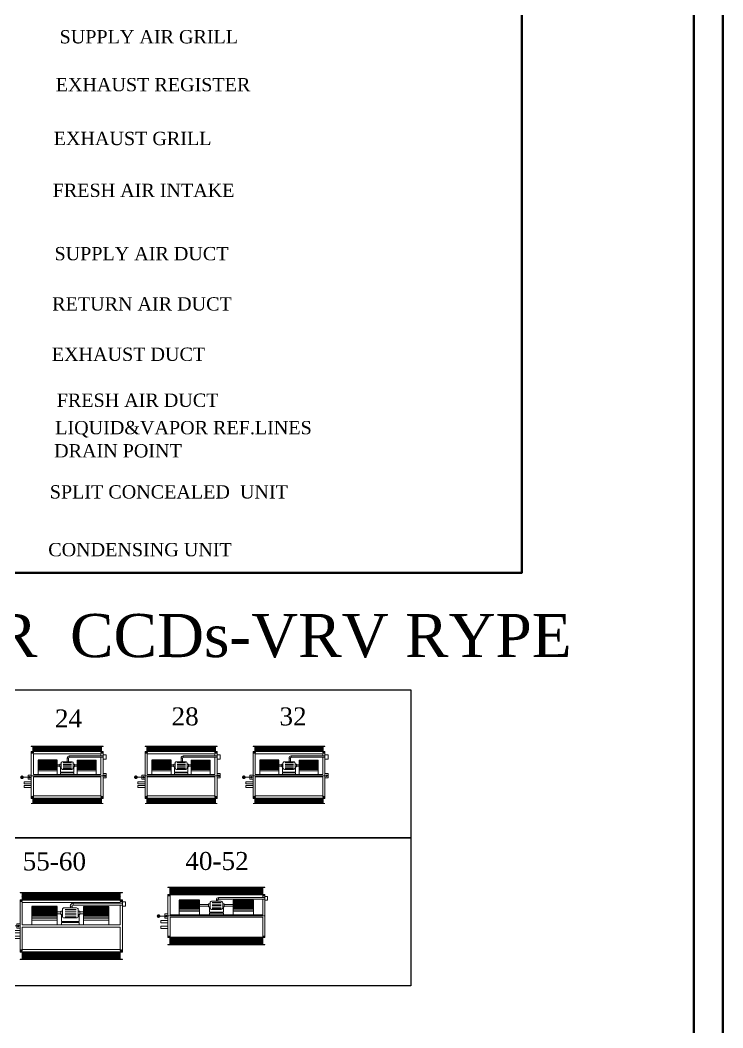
# Model space of a CAD drawing. Extents: x 594 to 813, y 174 to 240.
# Drawn here: x 680.38 to 690.15, y 212.14 to 226.15 of the extents above; entities that cross this region are included whole.
import ezdxf

# ---------------------------------------------------------------- set-up
doc = ezdxf.new("R2010")
doc.units = 0
doc.header["$MEASUREMENT"] = 0
doc.linetypes.add('DASHDOT', pattern=[25.4, 12.7, -6.35, 0, -6.35])
for name, color, linetype in [('01_AC-EQUIP', 206, 'CONTINUOUS'), ('M-DUCT-SA', 5, 'CONTINUOUS'), ('M-EQBMNT', 21, 'CONTINUOUS')]:
    doc.layers.add(name, color=color, linetype=linetype)
for name, color, linetype, lineweight in [('A-SHEET-2', 1, 'CONTINUOUS', 50), ('AC-TEXT', 15, 'CONTINUOUS', 30), ('UG-BORDER', 20, 'CONTINUOUS', 80)]:
    doc.layers.add(name, color=color, linetype=linetype, lineweight=lineweight)
doc.styles.add('AC', font='romans.shx', dxfattribs={"height": 0.2})

# ---------------------------------------------------------------- blocks, each defined once
blk = doc.blocks.new('A$C56630B5C')
at = {"layer": '01_AC-EQUIP', "color": 2, "lineweight": 20}
for p, q in [((0.153, 0.799), (1.153, 0.799)), ((0.153, 0.799), (0.153, 0.796)), ((1.124, 0.796), (0.153, 0.796)), ((0.153, 0.726), (1.153, 0.726)), ((0.153, 0.726), (0.153, 0.723)), ((1.153, 0.723), (0.153, 0.723)), ((0.162, 0.796), (1.153, 0.796)), ((0.162, 0.726), (1.153, 0.726)), ((0.172, 0.793), (0.182, 0.796)), ((0.172, 0.793), (0.182, 0.789)), ((0.172, 0.786), (0.182, 0.789)), ((0.172, 0.786), (0.182, 0.783)), ((0.172, 0.78), (0.182, 0.783)), ((0.172, 0.78), (0.182, 0.777)), ((0.172, 0.774), (0.182, 0.777)), ((0.172, 0.774), (0.182, 0.77)), ((0.172, 0.767), (0.182, 0.77)), ((0.172, 0.767), (0.182, 0.764)), ((0.172, 0.761), (0.182, 0.764)), ((0.172, 0.761), (0.182, 0.758)), ((0.172, 0.755), (0.182, 0.758)), ((0.172, 0.755), (0.182, 0.751)), ((0.172, 0.748), (0.182, 0.751)), ((0.172, 0.748), (0.182, 0.745)), ((0.172, 0.742), (0.182, 0.745)), ((0.172, 0.742), (0.182, 0.739)), ((0.172, 0.736), (0.182, 0.739)), ((0.172, 0.736), (0.182, 0.732)), ((0.172, 0.729), (0.182, 0.732)), ((0.172, 0.729), (0.182, 0.726)), ((0.182, 0.789), (1.124, 0.789)), ((0.182, 0.783), (1.124, 0.783)), ((0.182, 0.777), (1.124, 0.777)), ((0.182, 0.77), (1.124, 0.77)), ((0.182, 0.764), (1.124, 0.764)), ((0.182, 0.758), (1.124, 0.758)), ((0.182, 0.751), (1.124, 0.751)), ((0.182, 0.745), (1.124, 0.745)), ((0.182, 0.739), (1.124, 0.739)), ((0.182, 0.732), (1.124, 0.732)), ((1.134, 0.793), (1.124, 0.796)), ((1.134, 0.793), (1.124, 0.789)), ((1.134, 0.786), (1.124, 0.789)), ((1.134, 0.786), (1.124, 0.783)), ((1.134, 0.78), (1.124, 0.783)), ((1.134, 0.78), (1.124, 0.777)), ((1.134, 0.774), (1.124, 0.777)), ((1.134, 0.774), (1.124, 0.77)), ((1.134, 0.767), (1.124, 0.77)), ((1.134, 0.767), (1.124, 0.764)), ((1.134, 0.761), (1.124, 0.764)), ((1.134, 0.761), (1.124, 0.758)), ((1.134, 0.755), (1.124, 0.758)), ((1.134, 0.755), (1.124, 0.751)), ((1.134, 0.748), (1.124, 0.751)), ((1.134, 0.748), (1.124, 0.745)), ((1.134, 0.742), (1.124, 0.745)), ((1.134, 0.742), (1.124, 0.739)), ((1.134, 0.736), (1.124, 0.739)), ((1.134, 0.736), (1.124, 0.732)), ((1.134, 0.729), (1.124, 0.732)), ((1.134, 0.729), (1.124, 0.726)), ((1.153, 0.796), (1.153, 0.799)), ((1.153, 0.723), (1.153, 0.726)), ((0.153, 0.077), (1.153, 0.077)), ((0.153, 0.077), (0.153, 0.073)), ((1.124, 0.073), (0.153, 0.073)), ((0.153, 0.004), (1.153, 0.004)), ((0.153, 0.004), (0.153, 0)), ((0.162, 0.073), (1.153, 0.073)), ((0.162, 0.004), (1.153, 0.004)), ((0.172, 0.07), (0.182, 0.073)), ((0.172, 0.07), (0.182, 0.067)), ((0.172, 0.064), (0.182, 0.067)), ((0.172, 0.064), (0.182, 0.06)), ((0.172, 0.057), (0.182, 0.06)), ((0.172, 0.057), (0.182, 0.054)), ((0.172, 0.051), (0.182, 0.054)), ((0.172, 0.051), (0.182, 0.048)), ((0.172, 0.045), (0.182, 0.048)), ((0.172, 0.045), (0.182, 0.041)), ((0.172, 0.038), (0.182, 0.041)), ((0.172, 0.038), (0.182, 0.035)), ((0.172, 0.032), (0.182, 0.035)), ((0.172, 0.032), (0.182, 0.029)), ((0.172, 0.026), (0.182, 0.029)), ((0.172, 0.026), (0.182, 0.023)), ((0.172, 0.019), (0.182, 0.023)), ((0.172, 0.019), (0.182, 0.016)), ((0.172, 0.013), (0.182, 0.016)), ((0.172, 0.013), (0.182, 0.01)), ((0.172, 0.007), (0.182, 0.01)), ((0.172, 0.007), (0.182, 0.004)), ((0.182, 0.067), (1.124, 0.067)), ((0.182, 0.06), (1.124, 0.06)), ((0.182, 0.054), (1.124, 0.054)), ((0.182, 0.048), (1.124, 0.048)), ((0.182, 0.041), (1.124, 0.041)), ((0.182, 0.035), (1.124, 0.035)), ((0.182, 0.029), (1.124, 0.029)), ((0.182, 0.023), (1.124, 0.023)), ((0.182, 0.016), (1.124, 0.016)), ((0.182, 0.01), (1.124, 0.01)), ((1.134, 0.07), (1.124, 0.073)), ((1.134, 0.07), (1.124, 0.067)), ((1.134, 0.064), (1.124, 0.067)), ((1.134, 0.064), (1.124, 0.06)), ((1.134, 0.057), (1.124, 0.06)), ((1.134, 0.057), (1.124, 0.054)), ((1.134, 0.051), (1.124, 0.054)), ((1.134, 0.051), (1.124, 0.048)), ((1.134, 0.045), (1.124, 0.048)), ((1.134, 0.045), (1.124, 0.041)), ((1.134, 0.038), (1.124, 0.041)), ((1.134, 0.038), (1.124, 0.035)), ((1.134, 0.032), (1.124, 0.035)), ((1.134, 0.032), (1.124, 0.029)), ((1.134, 0.026), (1.124, 0.029)), ((1.134, 0.026), (1.124, 0.023)), ((1.134, 0.019), (1.124, 0.023)), ((1.134, 0.019), (1.124, 0.016)), ((1.134, 0.013), (1.124, 0.016)), ((1.134, 0.013), (1.124, 0.01)), ((1.134, 0.007), (1.124, 0.01)), ((1.134, 0.007), (1.124, 0.004)), ((1.153, 0.073), (1.153, 0.077)), ((1.153, 0), (1.153, 0.004)), ((1.153, 0), (0.153, 0))]:
    blk.add_line(p, q, dxfattribs=at)
at = {"layer": '01_AC-EQUIP', "color": 1, "lineweight": 20}
for p, q in [((0.153, 0.723), (1.153, 0.723)), ((0.154, 0.709), (0.188, 0.709)), ((0.172, 0.72), (0.172, 0.698)), ((1.153, 0.709), (1.119, 0.709)), ((1.135, 0.72), (1.135, 0.698)), ((1.123, 0.693), (0.183, 0.693)), ((0.248, 0.403), (0.248, 0.604)), ((0.513, 0.604), (0.248, 0.604)), ((0.513, 0.603), (0.248, 0.603)), ((0.513, 0.601), (0.248, 0.601)), ((0.513, 0.6), (0.248, 0.6)), ((0.513, 0.597), (0.248, 0.597)), ((0.513, 0.595), (0.248, 0.595)), ((0.513, 0.592), (0.248, 0.592)), ((0.513, 0.589), (0.248, 0.589)), ((0.513, 0.586), (0.248, 0.586)), ((0.513, 0.581), (0.248, 0.581)), ((0.513, 0.575), (0.248, 0.575)), ((0.513, 0.569), (0.248, 0.569)), ((0.513, 0.562), (0.248, 0.562)), ((0.513, 0.403), (0.513, 0.604)), ((0.714, 0.566), (0.599, 0.566)), ((0.653, 0.634), (0.653, 0.583)), ((0.672, 0.634), (0.653, 0.634)), ((0.672, 0.634), (0.672, 0.583)), ((0.682, 0.663), (1.153, 0.663)), ((0.682, 0.644), (0.682, 0.663)), ((0.682, 0.644), (1.153, 0.644)), ((0.792, 0.403), (0.792, 0.604)), ((0.792, 0.604), (1.058, 0.604)), ((0.792, 0.603), (1.058, 0.603)), ((0.792, 0.601), (1.058, 0.601)), ((0.792, 0.6), (1.058, 0.6)), ((0.792, 0.597), (1.058, 0.597)), ((0.792, 0.595), (1.058, 0.595)), ((0.792, 0.592), (1.058, 0.592)), ((0.792, 0.589), (1.058, 0.589)), ((0.792, 0.586), (1.058, 0.586)), ((0.792, 0.581), (1.058, 0.581)), ((0.792, 0.575), (1.058, 0.575)), ((0.792, 0.569), (1.058, 0.569)), ((0.792, 0.562), (1.058, 0.562)), ((1.058, 0.403), (1.058, 0.604)), ((0.513, 0.555), (0.248, 0.555)), ((0.513, 0.547), (0.248, 0.547)), ((0.513, 0.542), (0.248, 0.542)), ((0.513, 0.536), (0.248, 0.536)), ((0.513, 0.528), (0.248, 0.528)), ((0.513, 0.521), (0.248, 0.521)), ((0.513, 0.514), (0.248, 0.514)), ((0.513, 0.502), (0.248, 0.502)), ((0.513, 0.487), (0.248, 0.487)), ((0.513, 0.473), (0.248, 0.473)), ((0.248, 0.454), (0.513, 0.454)), ((0.513, 0.539), (0.551, 0.539)), ((0.513, 0.52), (0.551, 0.52)), ((0.56, 0.511), (0.56, 0.438)), ((0.56, 0.438), (0.745, 0.438)), ((0.56, 0.427), (0.745, 0.427)), ((0.56, 0.403), (0.56, 0.427)), ((0.714, 0.546), (0.599, 0.546)), ((0.714, 0.527), (0.599, 0.527)), ((0.714, 0.508), (0.599, 0.508)), ((0.714, 0.488), (0.599, 0.488)), ((0.745, 0.511), (0.745, 0.438)), ((0.745, 0.403), (0.745, 0.427)), ((0.792, 0.539), (0.755, 0.539)), ((0.792, 0.52), (0.755, 0.52)), ((0.792, 0.555), (1.058, 0.555)), ((0.792, 0.547), (1.058, 0.547)), ((0.792, 0.542), (1.058, 0.542)), ((0.792, 0.536), (1.058, 0.536)), ((0.792, 0.528), (1.058, 0.528)), ((0.792, 0.521), (1.058, 0.521)), ((0.792, 0.514), (1.058, 0.514)), ((0.792, 0.502), (1.058, 0.502)), ((0.792, 0.487), (1.058, 0.487)), ((0.792, 0.473), (1.058, 0.473)), ((1.058, 0.454), (0.792, 0.454)), ((1.153, 0.388), (0.153, 0.388)), ((1.123, 0.373), (0.183, 0.373)), ((1.153, 0.077), (0.153, 0.077)), ((0.154, 0.094), (0.188, 0.094)), ((0.187, 0.092), (0.156, 0.092)), ((0.171, 0.102), (0.171, 0.082)), ((0.172, 0.083), (0.172, 0.105)), ((1.123, 0.107), (0.183, 0.107)), ((1.153, 0.094), (1.119, 0.094)), ((1.135, 0.083), (1.135, 0.105))]:
    blk.add_line(p, q, dxfattribs=at)
at = {"layer": '01_AC-EQUIP', "color": 1, "linetype": 'DASHDOT', "lineweight": 20}
for p, q in [((0.513, 0.547), (0.248, 0.547)), ((0.792, 0.547), (1.058, 0.547))]:
    blk.add_line(p, q, dxfattribs=at)
at = {"layer": '01_AC-EQUIP', "color": 4, "lineweight": 20}
blk.add_line((0.025, 0.367), (0.131, 0.367), dxfattribs=at)
at = {"layer": '01_AC-EQUIP', "color": 1, "lineweight": 20}
for points in [[(0.153, 0.077), (0.153, 0.723)], [(1.153, 0.726), (1.153, 0.077)], [(1.123, 0.403), (0.183, 0.403), (0.183, 0.693)], [(1.123, 0.693), (1.123, 0.663)], [(1.123, 0.644), (1.123, 0.403)], [(0.183, 0.107), (0.183, 0.373)], [(1.123, 0.373), (1.123, 0.107)]]:
    blk.add_lwpolyline(points, dxfattribs=at)
blk.add_lwpolyline([(0.717, 0.583), (0.589, 0.583, 0.414214), (0.569, 0.563), (0.569, 0.496, 0.414214), (0.589, 0.476), (0.717, 0.476, 0.414214), (0.736, 0.496), (0.736, 0.563, 0.414214)], format="xyb", close=True, dxfattribs=at)
for points in [[(1.197, 0.62), (1.153, 0.62), (1.153, 0.68), (1.197, 0.68)], [(0.569, 0.548), (0.551, 0.548), (0.551, 0.511), (0.569, 0.511)], [(0.736, 0.548), (0.755, 0.548), (0.755, 0.511), (0.736, 0.511)], [(0.109, 0.398), (0.153, 0.398), (0.153, 0.338), (0.109, 0.338)], [(1.197, 0.418), (1.153, 0.418), (1.153, 0.358), (1.197, 0.358)]]:
    blk.add_lwpolyline(points, close=True, dxfattribs=at)
at = {"layer": '01_AC-EQUIP', "color": 4, "lineweight": 20, "const_width": 0.0252}
blk.add_lwpolyline([(0.027, 0.354, 1), (0.022, 0.379, 1)], format="xyb", close=True, dxfattribs=at)
at = {"layer": '01_AC-EQUIP', "color": 5, "lineweight": 20}
blk.add_lwpolyline([(0.153, 0.273), (0.153, 0.303), (0.053, 0.303), (0.053, 0.273)], close=True, dxfattribs=at)
at = {"layer": '01_AC-EQUIP', "color": 6, "lineweight": 20}
blk.add_lwpolyline([(0.153, 0.224), (0.153, 0.254), (0.053, 0.254), (0.053, 0.224)], close=True, dxfattribs=at)
at = {"layer": '01_AC-EQUIP', "color": 1, "lineweight": 20}
for centre in [(0.131, 0.367), (1.176, 0.388)]:
    blk.add_circle(centre, 0.00932, dxfattribs=at)
for radius in [0.0291, 0.0097]:
    blk.add_arc((0.682, 0.634), radius, 90.0006, 180.0006, dxfattribs=at)
for centre, major_axis, start_param, end_param in [((0.172, 0.709), (0.0136, 0), -1.570796, 4.712389), ((0.172, 0.709), (0.00775, 0), 3.141593, 9.424778), ((1.135, 0.094), (-0.0136, 0), -1.570796, 4.712389), ((1.135, 0.094), (-0.00775, 0), 3.141593, 9.424778)]:
    blk.add_ellipse(centre, major_axis=major_axis, ratio=0.646018, start_param=start_param, end_param=end_param, dxfattribs=at)
at = {"layer": '01_AC-EQUIP', "color": 1, "lineweight": 20, "extrusion": (0, 0, -1)}
for centre, major_axis, start_param, end_param in [((1.135, 0.709), (-0.0136, 0), -1.570796, 4.712389), ((1.135, 0.709), (-0.00775, 0), 3.141593, 9.424778), ((0.172, 0.094), (0.0136, 0), -1.570796, 4.712389), ((0.171, 0.092), (-0.0124, 0), -1.570796, 4.712389), ((0.172, 0.094), (0.00775, 0), 3.141593, 9.424778), ((0.171, 0.092), (-0.00705, 0), 3.141593, 9.424778)]:
    blk.add_ellipse(centre, major_axis=major_axis, ratio=0.646018, start_param=start_param, end_param=end_param, dxfattribs=at)
at = {"layer": 'M-EQBMNT', "color": 21, "linetype": 'ByBlock', "ltscale": 1.5}
for p, q in [((0.513, 0.604), (0.248, 0.604)), ((0.792, 0.604), (1.058, 0.604))]:
    blk.add_line(p, q, dxfattribs=at)
blk = doc.blocks.new('A$C0F5A1675')
at = {"layer": '01_AC-EQUIP', "color": 2, "lineweight": 20}
for p, q in [((0.153, 0.933), (1.578, 0.933)), ((0.153, 0.933), (0.153, 0.928)), ((1.537, 0.928), (0.153, 0.928)), ((0.166, 0.928), (1.578, 0.928)), ((0.18, 0.923), (0.194, 0.928)), ((0.18, 0.923), (0.194, 0.919)), ((0.18, 0.914), (0.194, 0.919)), ((0.18, 0.914), (0.194, 0.91)), ((0.18, 0.905), (0.194, 0.91)), ((0.18, 0.905), (0.194, 0.901)), ((0.18, 0.896), (0.194, 0.901)), ((0.18, 0.896), (0.194, 0.892)), ((0.18, 0.887), (0.194, 0.892)), ((0.18, 0.887), (0.194, 0.883)), ((0.18, 0.878), (0.194, 0.883)), ((0.18, 0.878), (0.194, 0.874)), ((0.18, 0.869), (0.194, 0.874)), ((0.18, 0.869), (0.194, 0.865)), ((0.18, 0.86), (0.194, 0.865)), ((0.18, 0.86), (0.194, 0.856)), ((0.18, 0.851), (0.194, 0.856)), ((0.18, 0.851), (0.194, 0.847)), ((0.18, 0.842), (0.194, 0.847)), ((0.18, 0.842), (0.194, 0.838)), ((0.194, 0.919), (1.537, 0.919)), ((0.194, 0.91), (1.537, 0.91)), ((0.194, 0.901), (1.537, 0.901)), ((0.194, 0.892), (1.537, 0.892)), ((0.194, 0.883), (1.537, 0.883)), ((0.194, 0.874), (1.537, 0.874)), ((0.194, 0.865), (1.537, 0.865)), ((0.194, 0.856), (1.537, 0.856)), ((0.194, 0.847), (1.537, 0.847)), ((1.551, 0.923), (1.537, 0.928)), ((1.551, 0.923), (1.537, 0.919)), ((1.551, 0.914), (1.537, 0.919)), ((1.551, 0.914), (1.537, 0.91)), ((1.551, 0.905), (1.537, 0.91)), ((1.551, 0.905), (1.537, 0.901)), ((1.551, 0.896), (1.537, 0.901)), ((1.551, 0.896), (1.537, 0.892)), ((1.551, 0.887), (1.537, 0.892)), ((1.551, 0.887), (1.537, 0.883)), ((1.551, 0.878), (1.537, 0.883)), ((1.551, 0.878), (1.537, 0.874)), ((1.551, 0.869), (1.537, 0.874)), ((1.551, 0.869), (1.537, 0.865)), ((1.551, 0.86), (1.537, 0.865)), ((1.551, 0.86), (1.537, 0.856)), ((1.551, 0.851), (1.537, 0.856)), ((1.551, 0.851), (1.537, 0.847)), ((1.551, 0.842), (1.537, 0.847)), ((1.551, 0.842), (1.537, 0.838)), ((1.578, 0.928), (1.578, 0.933)), ((0.153, 0.829), (1.578, 0.829)), ((0.153, 0.829), (0.153, 0.824)), ((1.578, 0.824), (0.153, 0.824)), ((0.166, 0.829), (1.578, 0.829)), ((0.18, 0.833), (0.194, 0.838)), ((0.18, 0.833), (0.194, 0.829)), ((0.194, 0.838), (1.537, 0.838)), ((1.551, 0.833), (1.537, 0.838)), ((1.551, 0.833), (1.537, 0.829)), ((1.578, 0.824), (1.578, 0.829)), ((0.153, 0.109), (1.578, 0.109)), ((0.153, 0.109), (0.153, 0.104)), ((1.537, 0.104), (0.153, 0.104)), ((0.153, 0.005), (1.578, 0.005)), ((0.153, 0.005), (0.153, 0)), ((0.166, 0.104), (1.578, 0.104)), ((0.166, 0.005), (1.578, 0.005)), ((0.18, 0.1), (0.194, 0.104)), ((0.18, 0.1), (0.194, 0.095)), ((0.18, 0.091), (0.194, 0.095)), ((0.18, 0.091), (0.194, 0.086)), ((0.18, 0.082), (0.194, 0.086)), ((0.18, 0.082), (0.194, 0.077)), ((0.18, 0.073), (0.194, 0.077)), ((0.18, 0.073), (0.194, 0.068)), ((0.18, 0.064), (0.194, 0.068)), ((0.18, 0.064), (0.194, 0.059)), ((0.18, 0.055), (0.194, 0.059)), ((0.18, 0.055), (0.194, 0.05)), ((0.18, 0.046), (0.194, 0.05)), ((0.18, 0.046), (0.194, 0.041)), ((0.18, 0.037), (0.194, 0.041)), ((0.18, 0.037), (0.194, 0.032)), ((0.18, 0.028), (0.194, 0.032)), ((0.18, 0.028), (0.194, 0.023)), ((0.18, 0.019), (0.194, 0.023)), ((0.18, 0.019), (0.194, 0.014)), ((0.18, 0.01), (0.194, 0.014)), ((0.18, 0.01), (0.194, 0.005)), ((0.194, 0.095), (1.537, 0.095)), ((0.194, 0.086), (1.537, 0.086)), ((0.194, 0.077), (1.537, 0.077)), ((0.194, 0.068), (1.537, 0.068)), ((0.194, 0.059), (1.537, 0.059)), ((0.194, 0.05), (1.537, 0.05)), ((0.194, 0.041), (1.537, 0.041)), ((0.194, 0.032), (1.537, 0.032)), ((0.194, 0.023), (1.537, 0.023)), ((0.194, 0.014), (1.537, 0.014)), ((1.551, 0.1), (1.537, 0.104)), ((1.551, 0.1), (1.537, 0.095)), ((1.551, 0.091), (1.537, 0.095)), ((1.551, 0.091), (1.537, 0.086)), ((1.551, 0.082), (1.537, 0.086)), ((1.551, 0.082), (1.537, 0.077)), ((1.551, 0.073), (1.537, 0.077)), ((1.551, 0.073), (1.537, 0.068)), ((1.551, 0.064), (1.537, 0.068)), ((1.551, 0.064), (1.537, 0.059)), ((1.551, 0.055), (1.537, 0.059)), ((1.551, 0.055), (1.537, 0.05)), ((1.551, 0.046), (1.537, 0.05)), ((1.551, 0.046), (1.537, 0.041)), ((1.551, 0.037), (1.537, 0.041)), ((1.551, 0.037), (1.537, 0.032)), ((1.551, 0.028), (1.537, 0.032)), ((1.551, 0.028), (1.537, 0.023)), ((1.551, 0.019), (1.537, 0.023)), ((1.551, 0.019), (1.537, 0.014)), ((1.551, 0.01), (1.537, 0.014)), ((1.551, 0.01), (1.537, 0.005)), ((1.578, 0.104), (1.578, 0.109)), ((1.578, 0), (1.578, 0.005)), ((1.578, 0), (0.153, 0))]:
    blk.add_line(p, q, dxfattribs=at)
at = {"layer": '01_AC-EQUIP', "color": 1, "lineweight": 20}
for p, q in [((0.153, 0.811), (0.187, 0.811)), ((0.171, 0.822), (0.171, 0.8)), ((1.548, 0.794), (0.183, 0.794)), ((0.318, 0.482), (0.318, 0.737)), ((0.669, 0.734), (0.318, 0.734)), ((0.669, 0.731), (0.318, 0.731)), ((0.669, 0.727), (0.318, 0.727)), ((0.669, 0.722), (0.318, 0.722)), ((0.669, 0.716), (0.318, 0.716)), ((0.669, 0.709), (0.318, 0.709)), ((0.669, 0.482), (0.669, 0.737)), ((0.853, 0.743), (0.853, 0.718)), ((0.879, 0.743), (0.853, 0.743)), ((0.879, 0.743), (0.879, 0.718)), ((0.891, 0.782), (1.578, 0.782)), ((0.891, 0.756), (0.891, 0.782)), ((0.891, 0.756), (1.578, 0.756)), ((1.037, 0.482), (1.037, 0.737)), ((1.037, 0.734), (1.388, 0.734)), ((1.037, 0.731), (1.388, 0.731)), ((1.037, 0.727), (1.388, 0.727)), ((1.037, 0.722), (1.388, 0.722)), ((1.037, 0.716), (1.388, 0.716)), ((1.037, 0.709), (1.388, 0.709)), ((1.388, 0.482), (1.388, 0.737)), ((1.578, 0.811), (1.544, 0.811)), ((1.561, 0.822), (1.561, 0.8)), ((0.669, 0.7), (0.318, 0.7)), ((0.669, 0.691), (0.318, 0.691)), ((0.669, 0.681), (0.318, 0.681)), ((0.669, 0.671), (0.318, 0.671)), ((0.669, 0.665), (0.318, 0.665)), ((0.669, 0.656), (0.318, 0.656)), ((0.669, 0.647), (0.318, 0.647)), ((0.669, 0.637), (0.318, 0.637)), ((0.669, 0.627), (0.318, 0.627)), ((0.669, 0.612), (0.318, 0.612)), ((0.669, 0.593), (0.318, 0.593)), ((0.669, 0.573), (0.318, 0.573)), ((0.669, 0.661), (0.719, 0.661)), ((0.669, 0.635), (0.719, 0.635)), ((0.731, 0.624), (0.731, 0.528)), ((0.933, 0.696), (0.783, 0.696)), ((0.933, 0.67), (0.783, 0.67)), ((0.933, 0.645), (0.783, 0.645)), ((0.933, 0.619), (0.783, 0.619)), ((0.933, 0.594), (0.783, 0.594)), ((0.975, 0.624), (0.975, 0.528)), ((1.037, 0.661), (0.987, 0.661)), ((1.037, 0.635), (0.987, 0.635)), ((1.037, 0.7), (1.388, 0.7)), ((1.037, 0.691), (1.388, 0.691)), ((1.037, 0.681), (1.388, 0.681)), ((1.037, 0.671), (1.388, 0.671)), ((1.037, 0.665), (1.388, 0.665)), ((1.037, 0.656), (1.388, 0.656)), ((1.037, 0.647), (1.388, 0.647)), ((1.037, 0.637), (1.388, 0.637)), ((1.037, 0.627), (1.388, 0.627)), ((1.037, 0.612), (1.388, 0.612)), ((1.037, 0.593), (1.388, 0.593)), ((1.037, 0.573), (1.388, 0.573)), ((0.183, 0.482), (1.548, 0.482)), ((0.183, 0.452), (1.548, 0.452)), ((0.318, 0.549), (0.669, 0.549)), ((0.731, 0.528), (0.975, 0.528)), ((0.731, 0.513), (0.975, 0.513)), ((0.731, 0.482), (0.731, 0.513)), ((0.975, 0.482), (0.975, 0.513)), ((1.388, 0.549), (1.037, 0.549)), ((0.153, 0.126), (0.187, 0.126)), ((0.171, 0.137), (0.171, 0.115)), ((1.548, 0.139), (0.183, 0.139)), ((1.578, 0.126), (1.544, 0.126)), ((1.561, 0.137), (1.561, 0.115))]:
    blk.add_line(p, q, dxfattribs=at)
at = {"layer": '01_AC-EQUIP', "color": 1, "linetype": 'DASHDOT', "lineweight": 20}
for p, q in [((0.669, 0.671), (0.318, 0.671)), ((1.037, 0.671), (1.388, 0.671))]:
    blk.add_line(p, q, dxfattribs=at)
at = {"layer": '01_AC-EQUIP', "color": 4, "lineweight": 20}
blk.add_line((0.025, 0.466), (0.131, 0.466), dxfattribs=at)
at = {"layer": '01_AC-EQUIP', "color": 1, "lineweight": 20}
for points in [[(0.153, 0.104), (0.153, 0.829)], [(0.183, 0.482), (0.183, 0.794)], [(1.548, 0.794), (1.548, 0.782)], [(1.548, 0.756), (1.548, 0.482)], [(1.578, 0.829), (1.578, 0.104)], [(0.183, 0.139), (0.183, 0.452)], [(1.548, 0.452), (1.548, 0.139)]]:
    blk.add_lwpolyline(points, dxfattribs=at)
blk.add_lwpolyline([(0.938, 0.718), (0.769, 0.718, 0.414214), (0.743, 0.693), (0.743, 0.604, 0.414214), (0.769, 0.578), (0.938, 0.578, 0.414214), (0.963, 0.604), (0.963, 0.693, 0.414214)], format="xyb", close=True, dxfattribs=at)
for points in [[(1.622, 0.74), (1.578, 0.74), (1.578, 0.8), (1.622, 0.8)], [(0.743, 0.672), (0.719, 0.672), (0.719, 0.624), (0.743, 0.624)], [(0.963, 0.672), (0.987, 0.672), (0.987, 0.624), (0.963, 0.624)], [(0.109, 0.497), (0.153, 0.497), (0.153, 0.437), (0.109, 0.437)]]:
    blk.add_lwpolyline(points, close=True, dxfattribs=at)
at = {"layer": '01_AC-EQUIP', "color": 4, "lineweight": 20, "const_width": 0.0252}
blk.add_lwpolyline([(0.027, 0.453, 1), (0.022, 0.478, 1)], format="xyb", close=True, dxfattribs=at)
at = {"layer": '01_AC-EQUIP', "color": 5, "lineweight": 20}
blk.add_lwpolyline([(0.153, 0.372), (0.153, 0.402), (0.053, 0.402), (0.053, 0.372)], close=True, dxfattribs=at)
at = {"layer": '01_AC-EQUIP', "color": 6, "lineweight": 20}
blk.add_lwpolyline([(0.153, 0.293), (0.153, 0.323), (0.053, 0.323), (0.053, 0.293)], close=True, dxfattribs=at)
at = {"layer": '01_AC-EQUIP', "color": 1, "lineweight": 20}
blk.add_circle((0.131, 0.466), 0.00932, dxfattribs=at)
for radius in [0.0384, 0.0128]:
    blk.add_arc((0.891, 0.743), radius, 90.0006, 180.0006, dxfattribs=at)
for centre, major_axis, start_param, end_param in [((0.171, 0.811), (0.0136, 0), -1.570796, 4.712389), ((0.171, 0.811), (0.00775, 0), 3.141593, 9.424778), ((0.171, 0.126), (0.0136, 0), -1.570796, 4.712389), ((0.171, 0.126), (0.00775, 0), 3.141593, 9.424778)]:
    blk.add_ellipse(centre, major_axis=major_axis, ratio=0.646018, start_param=start_param, end_param=end_param, dxfattribs=at)
at = {"layer": '01_AC-EQUIP', "color": 1, "lineweight": 20, "extrusion": (0, 0, -1)}
for centre, major_axis, start_param, end_param in [((1.561, 0.811), (-0.0136, 0), -1.570796, 4.712389), ((1.561, 0.811), (-0.00775, 0), 3.141593, 9.424778), ((1.561, 0.126), (-0.0136, 0), -1.570796, 4.712389), ((1.561, 0.126), (-0.00775, 0), 3.141593, 9.424778)]:
    blk.add_ellipse(centre, major_axis=major_axis, ratio=0.646018, start_param=start_param, end_param=end_param, dxfattribs=at)
at = {"layer": 'M-EQBMNT', "color": 21, "linetype": 'ByBlock', "ltscale": 1.5}
for p, q in [((0.669, 0.737), (0.318, 0.737)), ((1.037, 0.737), (1.388, 0.737))]:
    blk.add_line(p, q, dxfattribs=at)
blk = doc.blocks.new('A$C7D155406')
at = {"layer": '01_AC-EQUIP', "color": 2, "lineweight": 20}
for p, q in [((0.154, 0.8), (1.504, 0.8)), ((0.154, 0.8), (0.154, 0.795)), ((1.464, 0.795), (0.154, 0.795)), ((0.154, 0.701), (1.504, 0.701)), ((0.154, 0.701), (0.154, 0.696)), ((0.166, 0.795), (1.504, 0.795)), ((0.166, 0.701), (1.504, 0.701)), ((0.179, 0.791), (0.193, 0.795)), ((0.179, 0.791), (0.193, 0.787)), ((0.179, 0.782), (0.193, 0.787)), ((0.179, 0.782), (0.193, 0.778)), ((0.179, 0.774), (0.193, 0.778)), ((0.179, 0.774), (0.193, 0.77)), ((0.179, 0.765), (0.193, 0.77)), ((0.179, 0.765), (0.193, 0.761)), ((0.179, 0.757), (0.193, 0.761)), ((0.179, 0.757), (0.193, 0.753)), ((0.179, 0.748), (0.193, 0.753)), ((0.179, 0.748), (0.193, 0.744)), ((0.179, 0.74), (0.193, 0.744)), ((0.179, 0.74), (0.193, 0.735)), ((0.179, 0.731), (0.193, 0.735)), ((0.179, 0.731), (0.193, 0.727)), ((0.179, 0.723), (0.193, 0.727)), ((0.179, 0.723), (0.193, 0.718)), ((0.179, 0.714), (0.193, 0.718)), ((0.179, 0.714), (0.193, 0.71)), ((0.179, 0.706), (0.193, 0.71)), ((0.179, 0.706), (0.193, 0.701)), ((0.193, 0.787), (1.464, 0.787)), ((0.193, 0.778), (1.464, 0.778)), ((0.193, 0.77), (1.464, 0.77)), ((0.193, 0.761), (1.464, 0.761)), ((0.193, 0.753), (1.464, 0.753)), ((0.193, 0.744), (1.464, 0.744)), ((0.193, 0.735), (1.464, 0.735)), ((0.193, 0.727), (1.464, 0.727)), ((0.193, 0.718), (1.464, 0.718)), ((0.193, 0.71), (1.464, 0.71)), ((1.478, 0.791), (1.464, 0.795)), ((1.478, 0.791), (1.464, 0.787)), ((1.478, 0.782), (1.464, 0.787)), ((1.478, 0.782), (1.464, 0.778)), ((1.478, 0.774), (1.464, 0.778)), ((1.478, 0.774), (1.464, 0.77)), ((1.478, 0.765), (1.464, 0.77)), ((1.478, 0.765), (1.464, 0.761)), ((1.478, 0.757), (1.464, 0.761)), ((1.478, 0.757), (1.464, 0.753)), ((1.478, 0.748), (1.464, 0.753)), ((1.478, 0.748), (1.464, 0.744)), ((1.478, 0.74), (1.464, 0.744)), ((1.478, 0.74), (1.464, 0.735)), ((1.478, 0.731), (1.464, 0.735)), ((1.478, 0.731), (1.464, 0.727)), ((1.478, 0.723), (1.464, 0.727)), ((1.478, 0.723), (1.464, 0.718)), ((1.478, 0.714), (1.464, 0.718)), ((1.478, 0.714), (1.464, 0.71)), ((1.478, 0.706), (1.464, 0.71)), ((1.478, 0.706), (1.464, 0.701)), ((1.504, 0.795), (1.504, 0.8)), ((1.504, 0.696), (1.504, 0.701)), ((1.504, 0.696), (0.154, 0.696)), ((0.154, 0.104), (1.504, 0.104)), ((0.154, 0.104), (0.154, 0.099)), ((1.464, 0.099), (0.154, 0.099)), ((0.154, 0.005), (1.504, 0.005)), ((0.154, 0.005), (0.154, 0)), ((0.166, 0.099), (1.504, 0.099)), ((0.166, 0.005), (1.504, 0.005)), ((0.179, 0.094), (0.193, 0.099)), ((0.179, 0.094), (0.193, 0.09)), ((0.179, 0.086), (0.193, 0.09)), ((0.179, 0.086), (0.193, 0.082)), ((0.179, 0.077), (0.193, 0.082)), ((0.179, 0.077), (0.193, 0.073)), ((0.179, 0.069), (0.193, 0.073)), ((0.179, 0.069), (0.193, 0.065)), ((0.179, 0.06), (0.193, 0.065)), ((0.179, 0.06), (0.193, 0.056)), ((0.179, 0.052), (0.193, 0.056)), ((0.179, 0.052), (0.193, 0.047)), ((0.179, 0.043), (0.193, 0.047)), ((0.179, 0.043), (0.193, 0.039)), ((0.179, 0.035), (0.193, 0.039)), ((0.179, 0.035), (0.193, 0.03)), ((0.179, 0.026), (0.193, 0.03)), ((0.179, 0.026), (0.193, 0.022)), ((0.179, 0.018), (0.193, 0.022)), ((0.179, 0.018), (0.193, 0.013)), ((0.179, 0.009), (0.193, 0.013)), ((0.179, 0.009), (0.193, 0.005)), ((0.193, 0.09), (1.464, 0.09)), ((0.193, 0.082), (1.464, 0.082)), ((0.193, 0.073), (1.464, 0.073)), ((0.193, 0.065), (1.464, 0.065)), ((0.193, 0.056), (1.464, 0.056)), ((0.193, 0.047), (1.464, 0.047)), ((0.193, 0.039), (1.464, 0.039)), ((0.193, 0.03), (1.464, 0.03)), ((0.193, 0.022), (1.464, 0.022)), ((0.193, 0.013), (1.464, 0.013)), ((1.478, 0.094), (1.464, 0.099)), ((1.478, 0.094), (1.464, 0.09)), ((1.478, 0.086), (1.464, 0.09)), ((1.478, 0.086), (1.464, 0.082)), ((1.478, 0.077), (1.464, 0.082)), ((1.478, 0.077), (1.464, 0.073)), ((1.478, 0.069), (1.464, 0.073)), ((1.478, 0.069), (1.464, 0.065)), ((1.478, 0.06), (1.464, 0.065)), ((1.478, 0.06), (1.464, 0.056)), ((1.478, 0.052), (1.464, 0.056)), ((1.478, 0.052), (1.464, 0.047)), ((1.478, 0.043), (1.464, 0.047)), ((1.478, 0.043), (1.464, 0.039)), ((1.478, 0.035), (1.464, 0.039)), ((1.478, 0.035), (1.464, 0.03)), ((1.478, 0.026), (1.464, 0.03)), ((1.478, 0.026), (1.464, 0.022)), ((1.478, 0.018), (1.464, 0.022)), ((1.478, 0.018), (1.464, 0.013)), ((1.478, 0.009), (1.464, 0.013)), ((1.478, 0.009), (1.464, 0.005)), ((1.504, 0.099), (1.504, 0.104)), ((1.504, 0), (1.504, 0.005)), ((1.504, 0), (0.154, 0))]:
    blk.add_line(p, q, dxfattribs=at)
at = {"layer": '01_AC-EQUIP', "color": 1, "lineweight": 20}
for p, q in [((0.155, 0.686), (0.182, 0.686)), ((0.169, 0.695), (0.169, 0.677)), ((0.313, 0.415), (0.313, 0.62)), ((0.594, 0.617), (0.313, 0.617)), ((0.594, 0.615), (0.313, 0.615)), ((0.594, 0.611), (0.313, 0.611)), ((0.594, 0.608), (0.313, 0.608)), ((0.594, 0.602), (0.313, 0.602)), ((0.594, 0.597), (0.313, 0.597)), ((0.594, 0.59), (0.313, 0.59)), ((0.594, 0.582), (0.313, 0.582)), ((0.594, 0.575), (0.313, 0.575)), ((0.594, 0.567), (0.313, 0.567)), ((0.594, 0.561), (0.313, 0.561)), ((0.594, 0.415), (0.594, 0.62)), ((0.893, 0.587), (0.772, 0.587)), ((0.893, 0.566), (0.772, 0.566)), ((0.829, 0.624), (0.829, 0.604)), ((0.849, 0.624), (0.829, 0.624)), ((0.849, 0.624), (0.849, 0.604)), ((0.859, 0.655), (1.504, 0.655)), ((0.859, 0.635), (0.859, 0.655)), ((0.859, 0.635), (1.504, 0.635)), ((1.063, 0.415), (1.063, 0.62)), ((1.063, 0.617), (1.344, 0.617)), ((1.063, 0.615), (1.344, 0.615)), ((1.063, 0.611), (1.344, 0.611)), ((1.063, 0.608), (1.344, 0.608)), ((1.063, 0.602), (1.344, 0.602)), ((1.063, 0.597), (1.344, 0.597)), ((1.063, 0.59), (1.344, 0.59)), ((1.063, 0.582), (1.344, 0.582)), ((1.063, 0.575), (1.344, 0.575)), ((1.063, 0.567), (1.344, 0.567)), ((1.063, 0.561), (1.344, 0.561)), ((1.344, 0.415), (1.344, 0.62)), ((1.502, 0.686), (1.475, 0.686)), ((1.488, 0.695), (1.488, 0.677)), ((0.594, 0.555), (0.313, 0.555)), ((0.594, 0.547), (0.313, 0.547)), ((0.594, 0.539), (0.313, 0.539)), ((0.594, 0.532), (0.313, 0.532)), ((0.594, 0.519), (0.313, 0.519)), ((0.594, 0.504), (0.313, 0.504)), ((0.594, 0.488), (0.313, 0.488)), ((0.313, 0.469), (0.594, 0.469)), ((0.594, 0.559), (0.721, 0.559)), ((0.594, 0.538), (0.721, 0.538)), ((0.731, 0.529), (0.731, 0.452)), ((0.731, 0.452), (0.926, 0.452)), ((0.731, 0.44), (0.926, 0.44)), ((0.731, 0.415), (0.731, 0.44)), ((0.893, 0.546), (0.772, 0.546)), ((0.893, 0.525), (0.772, 0.525)), ((0.893, 0.505), (0.772, 0.505)), ((0.926, 0.529), (0.926, 0.452)), ((0.926, 0.415), (0.926, 0.44)), ((1.063, 0.559), (0.936, 0.559)), ((1.063, 0.538), (0.936, 0.538)), ((1.063, 0.555), (1.344, 0.555)), ((1.063, 0.547), (1.344, 0.547)), ((1.063, 0.539), (1.344, 0.539)), ((1.063, 0.532), (1.344, 0.532)), ((1.063, 0.519), (1.344, 0.519)), ((1.063, 0.504), (1.344, 0.504)), ((1.063, 0.488), (1.344, 0.488)), ((1.344, 0.469), (1.063, 0.469)), ((1.504, 0.4), (0.154, 0.4)), ((1.474, 0.415), (0.184, 0.415)), ((1.474, 0.385), (0.184, 0.385)), ((0.155, 0.114), (0.182, 0.114)), ((0.169, 0.105), (0.169, 0.123)), ((1.502, 0.114), (1.475, 0.114)), ((1.488, 0.105), (1.488, 0.123))]:
    blk.add_line(p, q, dxfattribs=at)
at = {"layer": '01_AC-EQUIP', "color": 1, "linetype": 'DASHDOT', "lineweight": 20}
for p, q in [((0.594, 0.567), (0.313, 0.567)), ((1.063, 0.567), (1.344, 0.567))]:
    blk.add_line(p, q, dxfattribs=at)
at = {"layer": '01_AC-EQUIP', "color": 4, "lineweight": 20}
blk.add_line((0.025, 0.399), (0.131, 0.399), dxfattribs=at)
at = {"layer": '01_AC-EQUIP', "color": 1, "lineweight": 20}
for points in [[(0.154, 0.099), (0.154, 0.701)], [(0.184, 0.415), (0.184, 0.77), (1.474, 0.77), (1.474, 0.655)], [(1.504, 0.701), (1.504, 0.099)], [(1.474, 0.635), (1.474, 0.415)], [(0.184, 0.104), (0.184, 0.385)], [(1.474, 0.385), (1.474, 0.104)]]:
    blk.add_lwpolyline(points, dxfattribs=at)
for points in [[(0.74, 0.568), (0.721, 0.568), (0.721, 0.529), (0.74, 0.529)], [(0.917, 0.568), (0.936, 0.568), (0.936, 0.529), (0.917, 0.529)], [(1.539, 0.622), (1.504, 0.622), (1.504, 0.67), (1.539, 0.67)], [(0.11, 0.43), (0.154, 0.43), (0.154, 0.37), (0.11, 0.37)]]:
    blk.add_lwpolyline(points, close=True, dxfattribs=at)
blk.add_lwpolyline([(0.896, 0.604), (0.761, 0.604, 0.414214), (0.74, 0.584), (0.74, 0.513, 0.414214), (0.761, 0.492), (0.896, 0.492, 0.414214), (0.917, 0.513), (0.917, 0.584, 0.414214)], format="xyb", close=True, dxfattribs=at)
at = {"layer": '01_AC-EQUIP', "color": 4, "lineweight": 20, "const_width": 0.0252}
blk.add_lwpolyline([(0.028, 0.387, 1), (0.022, 0.411, 1)], format="xyb", close=True, dxfattribs=at)
at = {"layer": '01_AC-EQUIP', "color": 5, "lineweight": 20}
blk.add_lwpolyline([(0.154, 0.306), (0.154, 0.336), (0.054, 0.336), (0.054, 0.306)], close=True, dxfattribs=at)
at = {"layer": '01_AC-EQUIP', "color": 6, "lineweight": 20}
blk.add_lwpolyline([(0.154, 0.227), (0.154, 0.257), (0.054, 0.257), (0.054, 0.227)], close=True, dxfattribs=at)
at = {"layer": '01_AC-EQUIP', "color": 1, "lineweight": 20}
blk.add_circle((0.131, 0.399), 0.00932, dxfattribs=at)
for radius in [0.0307, 0.0102]:
    blk.add_arc((0.859, 0.624), radius, 90.0006, 180.0006, dxfattribs=at)
for centre, major_axis, start_param, end_param in [((0.169, 0.686), (0.0109, 0), -1.570796, 4.712389), ((0.169, 0.686), (0.0062, 0), 3.141593, 9.424778), ((1.488, 0.114), (-0.0109, 0), -1.570796, 4.712389), ((1.488, 0.114), (-0.0062, 0), 3.141593, 9.424778)]:
    blk.add_ellipse(centre, major_axis=major_axis, ratio=0.646018, start_param=start_param, end_param=end_param, dxfattribs=at)
at = {"layer": '01_AC-EQUIP', "color": 1, "lineweight": 20, "extrusion": (0, 0, -1)}
for centre, major_axis, start_param, end_param in [((1.488, 0.686), (-0.0109, 0), -1.570796, 4.712389), ((1.488, 0.686), (-0.0062, 0), 3.141593, 9.424778), ((0.169, 0.114), (0.0109, 0), -1.570796, 4.712389), ((0.169, 0.114), (0.0062, 0), 3.141593, 9.424778)]:
    blk.add_ellipse(centre, major_axis=major_axis, ratio=0.646018, start_param=start_param, end_param=end_param, dxfattribs=at)
at = {"layer": 'M-EQBMNT', "color": 21, "linetype": 'ByBlock', "ltscale": 1.5}
for p, q in [((0.594, 0.62), (0.313, 0.62)), ((1.063, 0.62), (1.344, 0.62))]:
    blk.add_line(p, q, dxfattribs=at)

msp = doc.modelspace()

# ---------------------------------------------------------------- linework, layer by layer
at = {"layer": 'A-SHEET-2', "color": 7, "linetype": 'ByBlock', "ltscale": 0.05}
msp.add_lwpolyline([(676.515, 218.467), (687.358, 218.467), (687.358, 236.701), (676.515, 236.701)], close=True, dxfattribs=at)
at = {"layer": 'M-DUCT-SA', "color": 7, "linetype": 'ByBlock'}
for points in [[(678.32, 216.841), (685.815, 216.841), (685.815, 214.783), (678.32, 214.783)], [(678.32, 214.783), (685.815, 214.783), (685.815, 212.725), (678.32, 212.725)]]:
    msp.add_lwpolyline(points, close=True, dxfattribs=at)
at = {"layer": 'UG-BORDER', "color": 7}
for p, q in [((690.152, 173.794), (690.152, 240.494)), ((689.748, 174.199), (689.748, 240.09))]:
    msp.add_line(p, q, dxfattribs=at)

# ---------------------------------------------------------------- block references
at = {"layer": '01_AC-EQUIP', "color": 1, "lineweight": 20}
for name, p in [('A$C56630B5C', (680.382, 215.257)), ('A$C56630B5C', (681.966, 215.257)), ('A$C56630B5C', (683.467, 215.257)), ('A$C7D155406', (682.281, 213.295)), ('A$C0F5A1675', (680.226, 213.09))]:
    msp.add_blockref(name, p, dxfattribs=at)

# ---------------------------------------------------------------- texts
at = {"layer": 'A-SHEET-2', "ltscale": 0.05, "char_height": 0.11128, "width": 6.21298, "attachment_point": 7, "style": 'AC'}
for s, insert in [('\\pxqc;{\\fTimes New Roman|b0|i0|c0|p18;\\H1.661x;SUPPLY AIR GRILL}', (679.064, 225.823)), ('\\pxqc;{\\fTimes New Roman|b0|i0|c0|p18;\\H1.661x;EXHAUST REGISTER}', (679.122, 225.157)), ('\\pxqc;{\\fTimes New Roman|b0|i0|c0|p18;\\H1.661x;EXHAUST GRILL}', (678.838, 224.409)), ('\\pxqc;{\\fTimes New Roman|b0|i0|c0|p18;\\H1.661x;FRESH AIR INTAKE}', (678.991, 223.688)), ('\\pxqc;{\\fTimes New Roman|b0|i0|c0|p18;\\H1.661x;SUPPLY AIR DUCT}', (678.962, 222.808)), ('\\pxqc;{\\fTimes New Roman|b0|i0|c0|p18;\\H1.661x;RETURN AIR DUCT}', (678.969, 222.109)), ('\\pxqc;{\\fTimes New Roman|b0|i0|c0|p18;\\H1.661x;EXHAUST DUCT}', (678.781, 221.409)), ('\\pxqc;{\\fTimes New Roman|b0|i0|c0|p18;\\H1.661x;FRESH AIR DUCT}', (678.908, 220.77)), ('\\pxqc;{\\fTimes New Roman|b0|i0|c0|p18;\\H1.661x;LIQUID&VAPOR REF.LINES}', (679.546, 220.346)), ('\\pxqc;{\\fTimes New Roman|b0|i0|c0|p18;\\H1.661x;DRAIN POINT}', (678.635, 220.067)), ('\\pxqc;{\\fTimes New Roman|b0|i0|c0|p18;\\H1.661x;SPLIT CONCEALED  UNIT}', (679.342, 219.496)), ('\\pxqc;{\\fTimes New Roman|b0|i0|c0|p18;\\H1.661x;CONDENSING UNIT}', (678.941, 218.693))]:
    msp.add_mtext(s, dxfattribs=dict(at, insert=insert))
at = {"layer": 'AC-TEXT', "color": 34, "linetype": 'Continuous', "style": 'AC'}
for s, insert, char_height, width, attachment_point in [('\\A1;{\\fTimes New Roman|b0|i0|c0|p18;\\C3;CARRIER  CCDs-VRV RYPE}', (676.694, 217.894), 0.6, 13.17153, 1), ('\\A1;{\\fTimes New Roman|b0|i0|c0|p18;\\C256;28}', (682.486, 216.341), 0.25, 3.95146, 7), ('\\A1;{\\fTimes New Roman|b0|i0|c0|p18;\\C256;32}', (683.987, 216.341), 0.25, 3.95146, 7), ('\\A1;{\\fTimes New Roman|b0|i0|c0|p18;\\C256;24}', (680.865, 216.316), 0.25, 3.95146, 7), ('\\A1;{\\fTimes New Roman|b0|i0|c0|p18;\\C256;55-60}', (680.416, 214.325), 0.25, 3.95146, 7), ('\\A1;{\\fTimes New Roman|b0|i0|c0|p18;\\C256;40-52}', (682.678, 214.331), 0.25, 3.95146, 7)]:
    msp.add_mtext(s, dxfattribs=dict(at, insert=insert, char_height=char_height, width=width, attachment_point=attachment_point))

doc.saveas('drawing.dxf')
